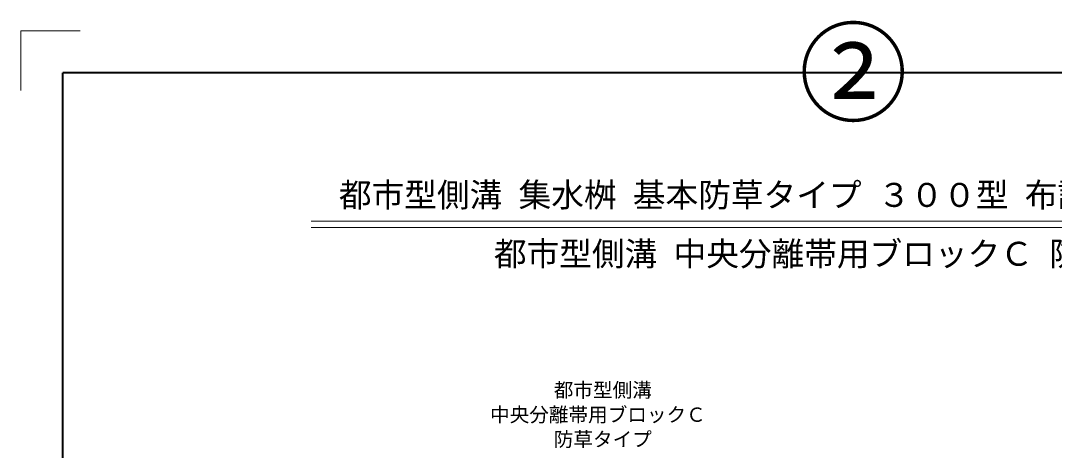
# Model space of a CAD drawing. Units: millimetres at full size; details may follow other scales. Extents: x 77586 to 117720, y -503 to 5664.
# Drawn here: x 82133 to 84591, y 4340 to 5361 of the extents above; entities that cross this region are included whole.
import ezdxf
from ezdxf.enums import TextEntityAlignment as Align

# ---------------------------------------------------------------- set-up
doc = ezdxf.new("R2010")
doc.units = ezdxf.units.MM
doc.header["$LTSCALE"] = 40
doc.linetypes.add('CHAIN_DOUBLE_DASH', pattern=[23.5, 12, -1.5, 3.5, -1.5, 3.5, -1.5])
for name, color, linetype, lineweight in [('Defpoints_3', 8, 'Continuous', 0), ('図枠', 7, 'Continuous', 5), ('引出線', 4, 'Continuous', 9), ('補助線', 8, 'CHAIN_DOUBLE_DASH', 5)]:
    doc.layers.add(name, color=color, linetype=linetype, lineweight=lineweight)
doc.styles.add('ＭＳ ゴシック', font='')
doc.styles.get('ＭＳ ゴシック').set_extended_font_data('MS Gothic')

msp = doc.modelspace()

# ---------------------------------------------------------------- linework, layer by layer
at = {"layer": 'Defpoints_3', "color": 1, "lineweight": 13}
for q in [(82274.09, 5336.79), (82132.67, 5195.37)]:
    msp.add_line((82132.67, 5336.79), q, dxfattribs=at)
at = {"layer": '図枠', "lineweight": 40}
for p in [(85992.67, 5236.79), (82232.67, -263.21)]:
    msp.add_line(p, (82232.67, 5236.79), dxfattribs=at)
at = {"layer": '図枠', "lineweight": 13}
for p, q in [((82823.62, 4884.29), (85401.72, 4884.29)), ((82823.62, 4869.29), (85401.72, 4869.29))]:
    msp.add_line(p, q, dxfattribs=at)

# ---------------------------------------------------------------- texts
at = {"layer": '図枠', "style": 'ＭＳ ゴシック'}
for s, p in [('都市型側溝 集水桝 基本防草タイプ ３００型 布設標準構造図 S=1/20', (84112.67, 4946.79)), ('都市型側溝 中央分離帯用ブロックＣ 防草タイプ', (84112.67, 4806.79))]:
    msp.add_text(s, height=56.96, dxfattribs=at).set_placement(p, align=Align.MIDDLE_CENTER)
at = {"layer": '引出線', "style": 'ＭＳ ゴシック'}
for s, p in [('都市型側溝', (83400.5, 4455.51)), ('中央分離帯用ブロックＣ ', (83248.99, 4397.01)), ('防草タイプ', (83400.5, 4338.51))]:
    msp.add_text(s, height=34.18, dxfattribs=at).set_placement(p, align=Align.BOTTOM_LEFT)
at = {"layer": '補助線', "color": 1, "style": 'ＭＳ ゴシック'}
msp.add_text('②', height=189.9, dxfattribs=at).set_placement((84112.67, 5236.79), align=Align.MIDDLE_CENTER)

doc.saveas('drawing.dxf')
